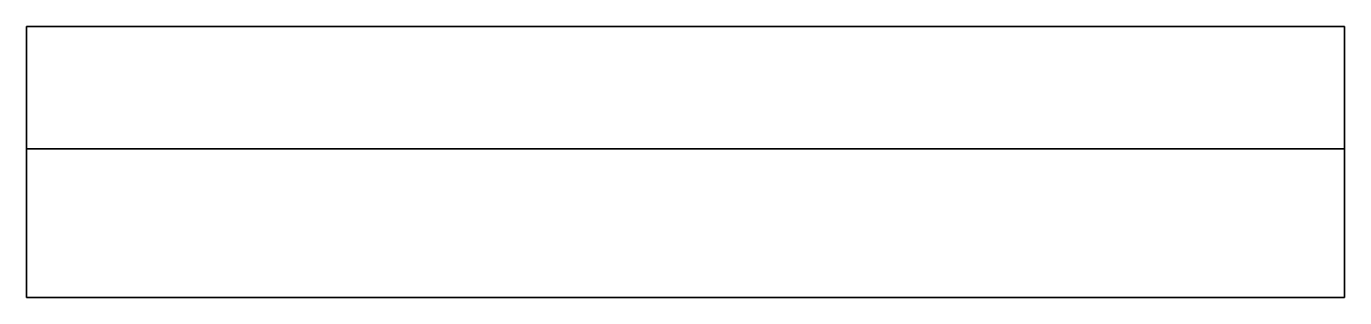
# Model space of a CAD drawing. Extents: x -1.24 to 1.24, y -0.51 to 0.
import ezdxf

# ---------------------------------------------------------------- set-up
doc = ezdxf.new("R2010")
doc.units = 0
doc.layers.add('RAMP', color=3, linetype='CONTINUOUS')

msp = doc.modelspace()

# ---------------------------------------------------------------- linework, layer by layer
at = {"layer": 'RAMP'}
for points in [[(-1.24, 0), (-1.24, -0.23, 1.01), (1.24, -0.23, 1.01), (1.24, 0)], [(1.24, 0), (1.24, -0.23, 1.01), (-1.24, -0.23, 1.01), (-1.24, 0)], [(1.24, -0.23, 1.01), (1.24, -0.51, 2.02), (-1.24, -0.51, 2.02), (-1.24, -0.23, 1.01)], [(-1.24, -0.23, 1.01), (-1.24, -0.51, 2.02), (1.24, -0.51, 2.02), (1.24, -0.23, 1.01)]]:
    msp.add_3dface(points, dxfattribs=at)

doc.saveas('drawing.dxf')
